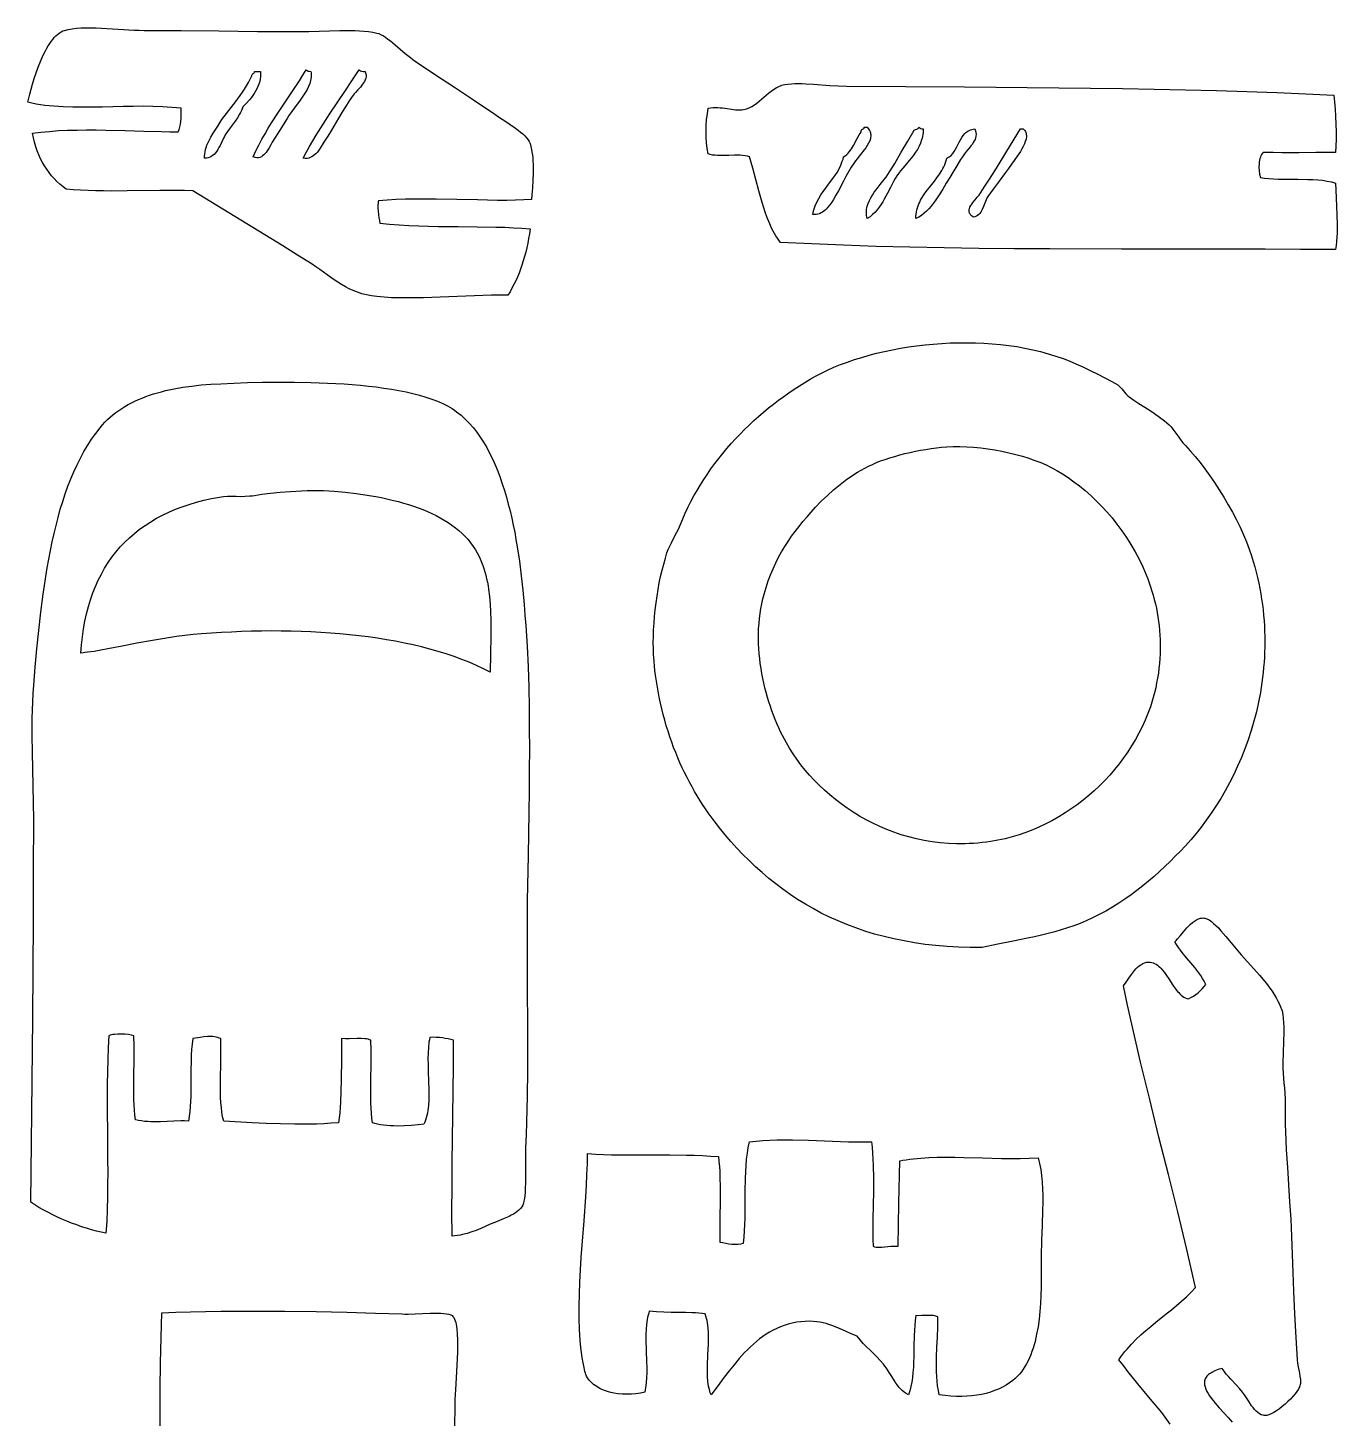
# Model space of a CAD drawing. Extents: x 4.8 to 43.2, y 0 to 48.
# Drawn here: x 24.48 to 35.58, y 36.21 to 48 of the extents above; entities that cross this region are included whole.
import ezdxf

# ---------------------------------------------------------------- set-up
doc = ezdxf.new("R2010")
doc.units = 0
doc.layers.add('Default_Layer', color=1, linetype='CONTINUOUS')

msp = doc.modelspace()

# ---------------------------------------------------------------- linework, layer by layer
at = {"layer": 'Default_Layer'}
for points in [[(28.755, 46.541), (28.689, 46.538), (28.619, 46.536), (28.544, 46.535), (28.465, 46.535), (28.297, 46.538), (28.122, 46.542), (27.945, 46.545), (27.857, 46.545), (27.771, 46.545), (27.687, 46.544), (27.606, 46.541), (27.529, 46.536), (27.456, 46.53), (27.454, 46.523), (27.453, 46.514), (27.451, 46.493), (27.451, 46.468), (27.453, 46.442), (27.456, 46.415), (27.459, 46.388), (27.464, 46.364), (27.468, 46.343), (27.549, 46.334), (27.632, 46.328), (27.715, 46.323), (27.798, 46.319), (27.882, 46.316), (27.965, 46.314), (28.131, 46.312), (28.294, 46.311), (28.451, 46.309), (28.527, 46.307), (28.601, 46.303), (28.672, 46.299), (28.741, 46.293), (28.736, 46.252), (28.729, 46.211), (28.722, 46.172), (28.714, 46.133), (28.705, 46.095), (28.695, 46.058), (28.684, 46.022), (28.673, 45.986), (28.661, 45.952), (28.648, 45.918), (28.634, 45.885), (28.62, 45.852), (28.604, 45.821), (28.588, 45.79), (28.572, 45.76), (28.554, 45.731), (28.484, 45.731), (28.414, 45.73), (28.27, 45.725), (27.98, 45.714), (27.837, 45.709), (27.767, 45.708), (27.699, 45.708), (27.632, 45.708), (27.567, 45.71), (27.504, 45.714), (27.443, 45.719), (27.398, 45.725), (27.356, 45.733), (27.316, 45.743), (27.279, 45.756), (27.243, 45.77), (27.209, 45.786), (27.176, 45.803), (27.144, 45.822), (27.113, 45.841), (27.082, 45.862), (27.021, 45.905), (26.959, 45.949), (26.927, 45.971), (26.894, 45.993), (26.77, 46.071), (26.646, 46.149), (26.393, 46.305), (25.883, 46.617), (25.814, 46.618), (25.744, 46.619), (25.605, 46.618), (25.327, 46.615), (25.192, 46.614), (25.125, 46.615), (25.059, 46.616), (24.995, 46.618), (24.932, 46.621), (24.87, 46.625), (24.81, 46.63), (24.783, 46.65), (24.757, 46.672), (24.732, 46.695), (24.709, 46.719), (24.686, 46.744), (24.665, 46.77), (24.645, 46.798), (24.627, 46.827), (24.609, 46.857), (24.593, 46.888), (24.578, 46.921), (24.564, 46.955), (24.552, 46.99), (24.541, 47.027), (24.532, 47.065), (24.523, 47.104), (24.594, 47.113), (24.668, 47.12), (24.744, 47.126), (24.822, 47.129), (24.902, 47.131), (24.982, 47.132), (25.064, 47.132), (25.146, 47.131), (25.309, 47.127), (25.467, 47.122), (25.618, 47.118), (25.689, 47.116), (25.758, 47.115), (25.767, 47.135), (25.773, 47.157), (25.778, 47.18), (25.781, 47.205), (25.783, 47.231), (25.784, 47.259), (25.783, 47.316), (25.745, 47.32), (25.706, 47.323), (25.627, 47.328), (25.545, 47.331), (25.462, 47.332), (25.377, 47.331), (25.292, 47.33), (25.119, 47.326), (25.034, 47.325), (24.949, 47.324), (24.866, 47.325), (24.784, 47.328), (24.705, 47.333), (24.666, 47.336), (24.628, 47.34), (24.591, 47.345), (24.555, 47.351), (24.519, 47.358), (24.485, 47.366), (24.501, 47.436), (24.512, 47.477), (24.525, 47.521), (24.539, 47.568), (24.555, 47.616), (24.572, 47.664), (24.591, 47.712), (24.612, 47.759), (24.634, 47.803), (24.646, 47.824), (24.658, 47.845), (24.67, 47.864), (24.683, 47.882), (24.696, 47.899), (24.709, 47.915), (24.723, 47.929), (24.737, 47.942), (24.751, 47.953), (24.766, 47.963), (24.781, 47.971), (24.797, 47.976), (24.827, 47.984), (24.861, 47.99), (24.897, 47.994), (24.936, 47.997), (24.977, 47.998), (25.02, 47.997), (25.064, 47.996), (25.11, 47.995), (25.202, 47.989), (25.295, 47.983), (25.385, 47.979), (25.429, 47.977), (25.471, 47.976), (25.628, 47.976), (25.785, 47.975), (26.103, 47.971), (26.432, 47.967), (26.604, 47.965), (26.782, 47.965), (26.866, 47.966), (26.953, 47.969), (27.041, 47.972), (27.129, 47.974), (27.214, 47.975), (27.256, 47.974), (27.296, 47.972), (27.335, 47.97), (27.373, 47.966), (27.409, 47.96), (27.443, 47.953), (27.461, 47.948), (27.479, 47.939), (27.498, 47.929), (27.517, 47.917), (27.537, 47.902), (27.558, 47.887), (27.599, 47.853), (27.684, 47.779), (27.727, 47.745), (27.748, 47.729), (27.768, 47.714), (27.94, 47.6), (28.1, 47.495), (28.263, 47.387), (28.443, 47.266), (28.483, 47.238), (28.528, 47.209), (28.574, 47.178), (28.619, 47.147), (28.64, 47.13), (28.66, 47.114), (28.679, 47.098), (28.696, 47.082), (28.711, 47.065), (28.724, 47.049), (28.734, 47.033), (28.741, 47.017), (28.749, 46.991), (28.755, 46.963), (28.76, 46.933), (28.764, 46.901), (28.766, 46.869), (28.767, 46.836), (28.767, 46.802), (28.767, 46.769), (28.764, 46.703), (28.761, 46.641), (28.757, 46.586), (28.755, 46.541)], [(26.457, 47.628), (26.458, 47.606), (26.458, 47.584), (26.455, 47.563), (26.45, 47.542), (26.444, 47.521), (26.435, 47.5), (26.426, 47.48), (26.415, 47.461), (26.403, 47.442), (26.391, 47.423), (26.377, 47.405), (26.363, 47.388), (26.335, 47.357), (26.307, 47.329), (26.301, 47.312), (26.295, 47.296), (26.287, 47.28), (26.279, 47.265), (26.261, 47.235), (26.241, 47.206), (26.199, 47.149), (26.178, 47.12), (26.158, 47.09), (26.151, 47.077), (26.143, 47.063), (26.129, 47.032), (26.114, 46.999), (26.105, 46.983), (26.096, 46.967), (26.087, 46.952), (26.076, 46.938), (26.064, 46.925), (26.051, 46.914), (26.037, 46.905), (26.021, 46.898), (26.012, 46.896), (26.003, 46.894), (25.993, 46.892), (25.983, 46.892), (25.983, 46.91), (25.984, 46.929), (25.987, 46.947), (25.991, 46.966), (25.996, 46.984), (26.003, 47.002), (26.01, 47.019), (26.019, 47.037), (26.037, 47.071), (26.057, 47.104), (26.095, 47.165), (26.112, 47.192), (26.13, 47.219), (26.168, 47.271), (26.247, 47.373), (26.285, 47.425), (26.304, 47.451), (26.321, 47.478), (26.338, 47.505), (26.354, 47.533), (26.369, 47.562), (26.382, 47.591), (26.384, 47.596), (26.387, 47.601), (26.395, 47.609), (26.399, 47.612), (26.403, 47.617), (26.405, 47.622), (26.407, 47.628), (26.457, 47.628)], [(26.882, 47.628), (26.885, 47.615), (26.886, 47.602), (26.886, 47.589), (26.885, 47.577), (26.884, 47.564), (26.881, 47.552), (26.874, 47.526), (26.864, 47.501), (26.852, 47.476), (26.838, 47.451), (26.822, 47.426), (26.805, 47.401), (26.787, 47.377), (26.75, 47.327), (26.714, 47.278), (26.698, 47.254), (26.682, 47.229), (26.622, 47.131), (26.557, 47.029), (26.543, 47.006), (26.529, 46.98), (26.513, 46.954), (26.505, 46.942), (26.495, 46.931), (26.486, 46.92), (26.475, 46.911), (26.464, 46.904), (26.452, 46.899), (26.44, 46.896), (26.426, 46.895), (26.411, 46.898), (26.395, 46.904), (26.418, 46.955), (26.443, 47.004), (26.468, 47.053), (26.495, 47.1), (26.522, 47.147), (26.551, 47.193), (26.609, 47.283), (26.728, 47.46), (26.787, 47.549), (26.816, 47.595), (26.844, 47.641), (26.852, 47.636), (26.86, 47.631), (26.87, 47.629), (26.882, 47.628)], [(27.293, 47.641), (27.297, 47.638), (27.303, 47.634), (27.314, 47.63), (27.328, 47.628), (27.343, 47.628), (27.348, 47.612), (27.351, 47.598), (27.351, 47.583), (27.349, 47.57), (27.344, 47.556), (27.338, 47.543), (27.331, 47.531), (27.322, 47.519), (27.303, 47.495), (27.281, 47.472), (27.261, 47.45), (27.251, 47.439), (27.243, 47.427), (27.209, 47.378), (27.177, 47.329), (27.147, 47.28), (27.117, 47.231), (27.058, 47.131), (27.027, 47.08), (26.994, 47.029), (26.962, 46.978), (26.945, 46.953), (26.936, 46.941), (26.926, 46.93), (26.915, 46.92), (26.904, 46.911), (26.892, 46.903), (26.879, 46.897), (26.866, 46.893), (26.851, 46.89), (26.836, 46.89), (26.819, 46.892), (26.845, 46.942), (26.873, 46.991), (26.901, 47.039), (26.929, 47.087), (26.988, 47.181), (27.048, 47.274), (27.171, 47.457), (27.232, 47.548), (27.293, 47.641)], [(35.555, 47.427), (35.56, 47.37), (35.565, 47.308), (35.569, 47.245), (35.572, 47.18), (35.573, 47.116), (35.573, 47.054), (35.572, 46.995), (35.569, 46.942), (35.4, 46.94), (35.256, 46.938), (35.115, 46.938), (35.039, 46.94), (34.956, 46.942), (34.948, 46.934), (34.941, 46.924), (34.936, 46.913), (34.931, 46.901), (34.927, 46.889), (34.924, 46.875), (34.921, 46.861), (34.92, 46.846), (34.919, 46.816), (34.921, 46.785), (34.925, 46.756), (34.931, 46.728), (34.966, 46.723), (35.003, 46.719), (35.042, 46.716), (35.082, 46.715), (35.164, 46.714), (35.249, 46.714), (35.334, 46.713), (35.376, 46.712), (35.417, 46.709), (35.457, 46.705), (35.496, 46.699), (35.533, 46.691), (35.569, 46.68), (35.57, 46.621), (35.573, 46.555), (35.577, 46.484), (35.58, 46.41), (35.582, 46.334), (35.582, 46.296), (35.582, 46.259), (35.58, 46.222), (35.577, 46.186), (35.574, 46.151), (35.569, 46.118), (35.272, 46.119), (34.973, 46.12), (34.366, 46.121), (33.755, 46.121), (33.146, 46.123), (32.844, 46.125), (32.546, 46.128), (32.251, 46.132), (31.961, 46.138), (31.676, 46.145), (31.398, 46.154), (31.127, 46.166), (30.863, 46.179), (30.85, 46.197), (30.838, 46.215), (30.825, 46.234), (30.814, 46.254), (30.792, 46.294), (30.773, 46.336), (30.755, 46.38), (30.738, 46.425), (30.723, 46.471), (30.708, 46.518), (30.681, 46.615), (30.656, 46.712), (30.63, 46.809), (30.616, 46.857), (30.602, 46.904), (30.583, 46.909), (30.564, 46.913), (30.543, 46.916), (30.521, 46.917), (30.498, 46.918), (30.474, 46.918), (30.426, 46.916), (30.378, 46.915), (30.354, 46.915), (30.331, 46.915), (30.309, 46.917), (30.288, 46.919), (30.269, 46.923), (30.251, 46.929), (30.243, 46.975), (30.237, 47.023), (30.234, 47.072), (30.233, 47.121), (30.234, 47.17), (30.238, 47.219), (30.244, 47.268), (30.251, 47.316), (30.272, 47.319), (30.293, 47.321), (30.314, 47.322), (30.334, 47.322), (30.354, 47.32), (30.373, 47.318), (30.411, 47.313), (30.448, 47.307), (30.484, 47.302), (30.501, 47.301), (30.518, 47.301), (30.535, 47.302), (30.551, 47.304), (30.564, 47.307), (30.576, 47.31), (30.599, 47.319), (30.621, 47.33), (30.643, 47.344), (30.663, 47.359), (30.683, 47.375), (30.723, 47.409), (30.763, 47.444), (30.784, 47.46), (30.805, 47.475), (30.827, 47.489), (30.85, 47.5), (30.874, 47.51), (30.887, 47.513), (30.9, 47.516), (30.927, 47.52), (30.956, 47.523), (30.985, 47.525), (31.016, 47.525), (31.047, 47.525), (31.079, 47.524), (31.145, 47.52), (31.283, 47.509), (31.353, 47.505), (31.424, 47.503), (32.424, 47.496), (32.954, 47.492), (33.492, 47.486), (33.762, 47.483), (34.03, 47.478), (34.296, 47.472), (34.559, 47.466), (34.817, 47.458), (35.07, 47.449), (35.316, 47.439), (35.555, 47.427)], [(31.599, 47.154), (31.607, 47.145), (31.614, 47.136), (31.619, 47.127), (31.623, 47.117), (31.626, 47.108), (31.628, 47.098), (31.629, 47.089), (31.629, 47.079), (31.628, 47.069), (31.626, 47.06), (31.62, 47.04), (31.611, 47.02), (31.6, 47.001), (31.587, 46.981), (31.573, 46.962), (31.543, 46.924), (31.513, 46.888), (31.499, 46.87), (31.487, 46.853), (31.463, 46.816), (31.44, 46.777), (31.418, 46.737), (31.397, 46.697), (31.355, 46.617), (31.334, 46.578), (31.312, 46.541), (31.298, 46.519), (31.281, 46.496), (31.263, 46.473), (31.253, 46.462), (31.243, 46.452), (31.232, 46.443), (31.22, 46.435), (31.208, 46.428), (31.195, 46.422), (31.181, 46.418), (31.167, 46.415), (31.152, 46.415), (31.137, 46.416), (31.141, 46.435), (31.146, 46.454), (31.152, 46.472), (31.159, 46.489), (31.173, 46.521), (31.189, 46.552), (31.207, 46.581), (31.226, 46.609), (31.246, 46.636), (31.266, 46.663), (31.306, 46.716), (31.325, 46.744), (31.343, 46.772), (31.36, 46.802), (31.375, 46.834), (31.382, 46.85), (31.388, 46.867), (31.394, 46.885), (31.399, 46.904), (31.413, 46.913), (31.425, 46.923), (31.437, 46.934), (31.447, 46.946), (31.457, 46.959), (31.466, 46.973), (31.483, 47.001), (31.514, 47.06), (31.531, 47.089), (31.54, 47.102), (31.549, 47.115), (31.548, 47.124), (31.549, 47.128), (31.55, 47.131), (31.554, 47.135), (31.559, 47.138), (31.564, 47.14), (31.569, 47.143), (31.572, 47.148), (31.574, 47.15), (31.574, 47.154), (31.599, 47.154)], [(32.073, 47.14), (32.073, 47.124), (32.072, 47.108), (32.07, 47.092), (32.067, 47.077), (32.064, 47.062), (32.06, 47.047), (32.05, 47.019), (32.038, 46.993), (32.024, 46.967), (32.008, 46.943), (31.992, 46.919), (31.974, 46.896), (31.955, 46.873), (31.918, 46.829), (31.882, 46.786), (31.865, 46.764), (31.85, 46.742), (31.835, 46.719), (31.821, 46.695), (31.795, 46.645), (31.77, 46.595), (31.744, 46.546), (31.73, 46.522), (31.715, 46.498), (31.699, 46.476), (31.683, 46.454), (31.664, 46.433), (31.644, 46.414), (31.623, 46.396), (31.599, 46.38), (31.596, 46.394), (31.593, 46.407), (31.592, 46.421), (31.592, 46.434), (31.592, 46.447), (31.593, 46.46), (31.595, 46.472), (31.598, 46.485), (31.606, 46.509), (31.617, 46.533), (31.629, 46.557), (31.643, 46.58), (31.659, 46.603), (31.676, 46.625), (31.71, 46.668), (31.744, 46.711), (31.76, 46.732), (31.774, 46.753), (31.832, 46.848), (31.888, 46.944), (31.943, 47.038), (31.998, 47.129), (32.002, 47.132), (32.008, 47.135), (32.02, 47.139), (32.025, 47.141), (32.03, 47.144), (32.034, 47.148), (32.036, 47.154), (32.044, 47.149), (32.052, 47.145), (32.062, 47.142), (32.073, 47.14)], [(32.51, 47.14), (32.517, 47.125), (32.521, 47.11), (32.522, 47.095), (32.521, 47.08), (32.517, 47.066), (32.513, 47.052), (32.506, 47.039), (32.498, 47.026), (32.49, 47.012), (32.48, 47), (32.46, 46.975), (32.441, 46.951), (32.423, 46.929), (32.407, 46.905), (32.39, 46.88), (32.359, 46.828), (32.328, 46.777), (32.298, 46.728), (32.268, 46.681), (32.239, 46.631), (32.208, 46.581), (32.192, 46.556), (32.175, 46.531), (32.158, 46.508), (32.14, 46.485), (32.122, 46.464), (32.102, 46.443), (32.081, 46.425), (32.059, 46.408), (32.036, 46.393), (32.011, 46.38), (32.012, 46.399), (32.013, 46.418), (32.016, 46.437), (32.019, 46.455), (32.024, 46.472), (32.03, 46.489), (32.036, 46.505), (32.044, 46.521), (32.052, 46.537), (32.06, 46.552), (32.08, 46.582), (32.1, 46.611), (32.123, 46.64), (32.168, 46.697), (32.19, 46.726), (32.211, 46.756), (32.231, 46.788), (32.24, 46.804), (32.248, 46.82), (32.256, 46.837), (32.262, 46.855), (32.268, 46.873), (32.273, 46.892), (32.283, 46.897), (32.293, 46.903), (32.301, 46.909), (32.31, 46.916), (32.324, 46.932), (32.337, 46.95), (32.348, 46.968), (32.359, 46.988), (32.379, 47.029), (32.389, 47.049), (32.4, 47.068), (32.413, 47.086), (32.427, 47.102), (32.435, 47.109), (32.444, 47.116), (32.453, 47.122), (32.463, 47.127), (32.473, 47.132), (32.485, 47.136), (32.497, 47.139), (32.51, 47.14)], [(32.922, 47.14), (32.929, 47.134), (32.935, 47.126), (32.94, 47.119), (32.943, 47.111), (32.946, 47.102), (32.947, 47.093), (32.948, 47.084), (32.948, 47.075), (32.945, 47.055), (32.939, 47.034), (32.931, 47.013), (32.921, 46.992), (32.909, 46.971), (32.897, 46.95), (32.87, 46.909), (32.844, 46.873), (32.822, 46.842), (32.797, 46.806), (32.772, 46.77), (32.718, 46.699), (32.667, 46.631), (32.644, 46.598), (32.622, 46.567), (32.614, 46.554), (32.607, 46.54), (32.596, 46.512), (32.585, 46.484), (32.574, 46.458), (32.567, 46.445), (32.561, 46.434), (32.553, 46.423), (32.545, 46.414), (32.535, 46.406), (32.525, 46.4), (32.512, 46.396), (32.499, 46.393), (32.491, 46.399), (32.484, 46.404), (32.478, 46.41), (32.473, 46.416), (32.469, 46.422), (32.466, 46.428), (32.464, 46.434), (32.463, 46.44), (32.463, 46.453), (32.465, 46.465), (32.47, 46.478), (32.477, 46.491), (32.485, 46.503), (32.494, 46.516), (32.514, 46.539), (32.532, 46.561), (32.54, 46.571), (32.547, 46.58), (32.591, 46.646), (32.636, 46.715), (32.681, 46.786), (32.726, 46.858), (32.814, 47.002), (32.897, 47.14), (32.91, 47.141), (32.922, 47.14)], [(32.572, 40.201), (32.471, 40.201), (32.372, 40.204), (32.276, 40.21), (32.181, 40.218), (32.089, 40.228), (31.999, 40.241), (31.911, 40.257), (31.826, 40.274), (31.742, 40.294), (31.66, 40.316), (31.58, 40.341), (31.503, 40.367), (31.427, 40.396), (31.353, 40.427), (31.28, 40.459), (31.21, 40.494), (31.141, 40.531), (31.075, 40.569), (31.009, 40.609), (30.946, 40.651), (30.884, 40.695), (30.824, 40.74), (30.765, 40.787), (30.708, 40.836), (30.652, 40.886), (30.598, 40.938), (30.545, 40.991), (30.493, 41.045), (30.443, 41.101), (30.395, 41.158), (30.347, 41.216), (30.301, 41.276), (30.276, 41.309), (30.252, 41.343), (30.228, 41.378), (30.204, 41.413), (30.181, 41.45), (30.158, 41.487), (30.136, 41.525), (30.114, 41.563), (30.093, 41.603), (30.072, 41.643), (30.051, 41.684), (30.032, 41.725), (30.012, 41.767), (29.994, 41.81), (29.976, 41.854), (29.958, 41.898), (29.942, 41.943), (29.926, 41.988), (29.911, 42.035), (29.896, 42.081), (29.883, 42.129), (29.87, 42.177), (29.857, 42.225), (29.846, 42.274), (29.836, 42.324), (29.826, 42.374), (29.818, 42.425), (29.81, 42.476), (29.803, 42.528), (29.797, 42.58), (29.793, 42.632), (29.789, 42.686), (29.787, 42.734), (29.786, 42.786), (29.787, 42.839), (29.789, 42.894), (29.792, 42.95), (29.797, 43.007), (29.803, 43.064), (29.81, 43.122), (29.818, 43.18), (29.827, 43.237), (29.837, 43.293), (29.848, 43.347), (29.86, 43.401), (29.874, 43.452), (29.888, 43.501), (29.902, 43.547), (29.913, 43.575), (29.926, 43.604), (29.94, 43.633), (29.955, 43.662), (29.986, 43.722), (30.001, 43.752), (30.014, 43.783), (30.035, 43.834), (30.057, 43.883), (30.08, 43.932), (30.104, 43.981), (30.13, 44.029), (30.157, 44.076), (30.185, 44.123), (30.214, 44.169), (30.244, 44.214), (30.275, 44.259), (30.308, 44.303), (30.341, 44.347), (30.375, 44.389), (30.41, 44.431), (30.446, 44.473), (30.483, 44.513), (30.521, 44.553), (30.559, 44.592), (30.599, 44.63), (30.639, 44.668), (30.679, 44.704), (30.72, 44.74), (30.762, 44.775), (30.805, 44.808), (30.848, 44.841), (30.892, 44.873), (30.936, 44.904), (30.98, 44.935), (31.025, 44.964), (31.07, 44.992), (31.116, 45.019), (31.162, 45.045), (31.211, 45.071), (31.263, 45.096), (31.317, 45.12), (31.373, 45.143), (31.431, 45.164), (31.491, 45.185), (31.552, 45.204), (31.615, 45.222), (31.679, 45.239), (31.745, 45.254), (31.812, 45.268), (31.88, 45.281), (31.949, 45.292), (32.018, 45.302), (32.089, 45.31), (32.159, 45.317), (32.231, 45.322), (32.302, 45.326), (32.374, 45.328), (32.445, 45.328), (32.517, 45.327), (32.588, 45.324), (32.659, 45.32), (32.729, 45.313), (32.799, 45.305), (32.868, 45.295), (32.936, 45.283), (33.003, 45.269), (33.069, 45.253), (33.134, 45.235), (33.198, 45.215), (33.259, 45.193), (33.31, 45.174), (33.366, 45.15), (33.427, 45.123), (33.49, 45.093), (33.553, 45.063), (33.614, 45.031), (33.671, 45), (33.722, 44.97), (33.735, 44.96), (33.747, 44.949), (33.758, 44.936), (33.769, 44.923), (33.78, 44.909), (33.792, 44.895), (33.805, 44.882), (33.82, 44.87), (33.859, 44.842), (33.901, 44.814), (33.99, 44.758), (34.034, 44.729), (34.077, 44.698), (34.119, 44.667), (34.138, 44.65), (34.157, 44.633), (34.174, 44.615), (34.19, 44.595), (34.206, 44.574), (34.222, 44.551), (34.239, 44.527), (34.257, 44.503), (34.275, 44.48), (34.296, 44.458), (34.337, 44.413), (34.378, 44.365), (34.42, 44.313), (34.461, 44.258), (34.503, 44.201), (34.543, 44.142), (34.583, 44.081), (34.622, 44.018), (34.659, 43.955), (34.694, 43.891), (34.728, 43.827), (34.759, 43.764), (34.788, 43.701), (34.814, 43.639), (34.836, 43.579), (34.856, 43.522), (34.87, 43.475), (34.883, 43.429), (34.895, 43.383), (34.907, 43.337), (34.917, 43.291), (34.926, 43.245), (34.934, 43.199), (34.942, 43.154), (34.948, 43.108), (34.954, 43.063), (34.958, 43.018), (34.962, 42.972), (34.965, 42.928), (34.967, 42.883), (34.968, 42.838), (34.969, 42.794), (34.968, 42.75), (34.967, 42.706), (34.965, 42.662), (34.963, 42.619), (34.959, 42.576), (34.955, 42.533), (34.944, 42.448), (34.931, 42.364), (34.915, 42.281), (34.897, 42.199), (34.876, 42.119), (34.852, 42.04), (34.827, 41.962), (34.799, 41.886), (34.77, 41.812), (34.738, 41.739), (34.705, 41.667), (34.67, 41.598), (34.633, 41.53), (34.595, 41.465), (34.555, 41.401), (34.514, 41.339), (34.472, 41.28), (34.43, 41.222), (34.386, 41.167), (34.341, 41.114), (34.296, 41.064), (34.253, 41.019), (34.21, 40.975), (34.166, 40.931), (34.122, 40.888), (34.076, 40.845), (34.03, 40.804), (33.983, 40.763), (33.934, 40.724), (33.885, 40.685), (33.835, 40.648), (33.783, 40.611), (33.731, 40.576), (33.677, 40.543), (33.622, 40.511), (33.565, 40.48), (33.508, 40.452), (33.456, 40.428), (33.404, 40.406), (33.351, 40.386), (33.297, 40.367), (33.243, 40.35), (33.188, 40.334), (33.132, 40.32), (33.075, 40.306), (33.017, 40.293), (32.958, 40.28), (32.835, 40.255), (32.707, 40.229), (32.572, 40.201)], [(28.08, 37.755), (28.079, 37.967), (28.08, 38.173), (28.082, 38.375), (28.085, 38.576), (28.088, 38.778), (28.091, 38.984), (28.092, 39.196), (28.092, 39.415), (28.07, 39.421), (28.047, 39.427), (28.023, 39.431), (27.999, 39.435), (27.974, 39.438), (27.947, 39.44), (27.92, 39.441), (27.892, 39.44), (27.888, 39.42), (27.884, 39.399), (27.88, 39.355), (27.877, 39.308), (27.876, 39.26), (27.877, 39.21), (27.878, 39.16), (27.882, 39.058), (27.884, 39.007), (27.884, 38.958), (27.883, 38.909), (27.88, 38.863), (27.875, 38.819), (27.872, 38.798), (27.867, 38.777), (27.862, 38.758), (27.856, 38.739), (27.849, 38.722), (27.842, 38.705), (27.793, 38.698), (27.738, 38.693), (27.678, 38.689), (27.617, 38.688), (27.587, 38.689), (27.557, 38.69), (27.528, 38.692), (27.5, 38.695), (27.474, 38.699), (27.449, 38.703), (27.427, 38.709), (27.406, 38.716), (27.401, 38.756), (27.398, 38.797), (27.395, 38.839), (27.393, 38.881), (27.391, 38.969), (27.392, 39.058), (27.394, 39.239), (27.395, 39.328), (27.393, 39.415), (27.381, 39.42), (27.368, 39.424), (27.354, 39.426), (27.34, 39.428), (27.309, 39.43), (27.276, 39.43), (27.208, 39.428), (27.176, 39.427), (27.144, 39.429), (27.143, 39.349), (27.142, 39.262), (27.14, 39.078), (27.138, 38.984), (27.134, 38.891), (27.128, 38.801), (27.124, 38.758), (27.119, 38.716), (27.056, 38.712), (26.993, 38.708), (26.931, 38.705), (26.869, 38.704), (26.808, 38.703), (26.747, 38.703), (26.625, 38.706), (26.505, 38.71), (26.385, 38.716), (26.145, 38.73), (26.136, 38.766), (26.13, 38.805), (26.125, 38.845), (26.121, 38.887), (26.119, 38.929), (26.118, 38.974), (26.118, 39.064), (26.122, 39.249), (26.122, 39.341), (26.122, 39.385), (26.12, 39.429), (26.107, 39.434), (26.094, 39.439), (26.081, 39.442), (26.067, 39.445), (26.052, 39.446), (26.038, 39.447), (26.007, 39.447), (25.976, 39.444), (25.945, 39.44), (25.883, 39.429), (25.877, 39.382), (25.873, 39.336), (25.87, 39.29), (25.868, 39.245), (25.866, 39.155), (25.866, 39.067), (25.866, 38.981), (25.865, 38.938), (25.863, 38.896), (25.861, 38.854), (25.857, 38.812), (25.853, 38.771), (25.846, 38.73), (25.814, 38.731), (25.782, 38.731), (25.722, 38.73), (25.609, 38.725), (25.555, 38.724), (25.528, 38.725), (25.502, 38.726), (25.475, 38.728), (25.449, 38.731), (25.422, 38.736), (25.396, 38.741), (25.391, 38.782), (25.388, 38.824), (25.385, 38.867), (25.384, 38.91), (25.382, 38.999), (25.382, 39.09), (25.385, 39.274), (25.385, 39.365), (25.384, 39.454), (25.363, 39.459), (25.337, 39.463), (25.308, 39.466), (25.277, 39.468), (25.247, 39.468), (25.219, 39.465), (25.205, 39.463), (25.193, 39.461), (25.182, 39.458), (25.172, 39.454), (25.166, 39.354), (25.162, 39.252), (25.159, 39.148), (25.158, 39.044), (25.157, 38.938), (25.157, 38.831), (25.159, 38.617), (25.161, 38.403), (25.162, 38.296), (25.161, 38.191), (25.16, 38.086), (25.157, 37.982), (25.153, 37.88), (25.147, 37.78), (25.107, 37.788), (25.066, 37.798), (25.025, 37.809), (24.983, 37.822), (24.941, 37.835), (24.899, 37.85), (24.856, 37.866), (24.815, 37.882), (24.773, 37.9), (24.732, 37.919), (24.692, 37.938), (24.653, 37.958), (24.615, 37.978), (24.579, 37.999), (24.543, 38.02), (24.51, 38.042), (24.52, 38.804), (24.528, 39.602), (24.531, 40.013), (24.533, 40.432), (24.534, 40.857), (24.535, 41.287), (24.534, 41.428), (24.531, 41.571), (24.524, 41.857), (24.522, 42), (24.521, 42.072), (24.522, 42.143), (24.524, 42.214), (24.526, 42.284), (24.53, 42.354), (24.535, 42.424), (24.548, 42.579), (24.562, 42.734), (24.578, 42.889), (24.595, 43.043), (24.615, 43.196), (24.625, 43.271), (24.637, 43.346), (24.649, 43.42), (24.662, 43.494), (24.676, 43.567), (24.691, 43.639), (24.707, 43.71), (24.724, 43.78), (24.741, 43.848), (24.76, 43.916), (24.781, 43.982), (24.802, 44.047), (24.825, 44.111), (24.849, 44.173), (24.875, 44.234), (24.902, 44.293), (24.93, 44.35), (24.96, 44.405), (24.992, 44.459), (25.025, 44.511), (25.06, 44.56), (25.097, 44.608), (25.117, 44.631), (25.138, 44.654), (25.16, 44.676), (25.182, 44.696), (25.206, 44.716), (25.23, 44.736), (25.255, 44.754), (25.281, 44.771), (25.308, 44.788), (25.336, 44.804), (25.364, 44.819), (25.393, 44.833), (25.423, 44.847), (25.454, 44.859), (25.485, 44.871), (25.517, 44.883), (25.55, 44.894), (25.584, 44.904), (25.618, 44.913), (25.653, 44.922), (25.725, 44.937), (25.799, 44.95), (25.876, 44.961), (25.955, 44.97), (26.036, 44.977), (26.12, 44.981), (26.23, 44.986), (26.348, 44.99), (26.475, 44.993), (26.607, 44.994), (26.744, 44.994), (26.884, 44.992), (27.024, 44.986), (27.095, 44.983), (27.165, 44.979), (27.234, 44.973), (27.303, 44.967), (27.371, 44.961), (27.438, 44.953), (27.503, 44.944), (27.567, 44.934), (27.629, 44.923), (27.69, 44.911), (27.748, 44.898), (27.804, 44.884), (27.857, 44.868), (27.908, 44.851), (27.956, 44.833), (28.001, 44.813), (28.042, 44.792), (28.062, 44.781), (28.08, 44.77), (28.1, 44.756), (28.119, 44.743), (28.138, 44.728), (28.157, 44.713), (28.192, 44.681), (28.226, 44.646), (28.259, 44.609), (28.29, 44.569), (28.319, 44.528), (28.347, 44.484), (28.374, 44.439), (28.399, 44.392), (28.423, 44.343), (28.446, 44.292), (28.467, 44.24), (28.487, 44.186), (28.506, 44.132), (28.524, 44.076), (28.541, 44.019), (28.557, 43.961), (28.572, 43.902), (28.586, 43.842), (28.599, 43.782), (28.611, 43.722), (28.622, 43.66), (28.632, 43.599), (28.651, 43.476), (28.666, 43.352), (28.68, 43.23), (28.691, 43.109), (28.698, 43.02), (28.705, 42.932), (28.716, 42.756), (28.724, 42.581), (28.73, 42.407), (28.733, 42.232), (28.735, 42.058), (28.736, 41.883), (28.735, 41.707), (28.733, 41.529), (28.73, 41.349), (28.724, 40.981), (28.718, 40.6), (28.717, 40.403), (28.716, 40.201), (28.717, 40.004), (28.718, 39.8), (28.719, 39.59), (28.72, 39.376), (28.719, 39.159), (28.717, 38.94), (28.712, 38.722), (28.709, 38.613), (28.704, 38.504), (28.702, 38.43), (28.702, 38.356), (28.702, 38.216), (28.701, 38.153), (28.699, 38.125), (28.697, 38.098), (28.694, 38.074), (28.69, 38.052), (28.686, 38.033), (28.679, 38.017), (28.671, 38.003), (28.66, 37.989), (28.647, 37.976), (28.633, 37.964), (28.617, 37.953), (28.6, 37.942), (28.582, 37.932), (28.563, 37.922), (28.523, 37.904), (28.482, 37.887), (28.442, 37.871), (28.404, 37.855), (28.323, 37.82), (28.285, 37.804), (28.247, 37.79), (28.209, 37.778), (28.169, 37.768), (28.148, 37.764), (28.127, 37.76), (28.104, 37.757), (28.08, 37.755)], [(32.273, 44.446), (32.328, 44.449), (32.384, 44.449), (32.442, 44.447), (32.501, 44.443), (32.561, 44.437), (32.621, 44.43), (32.681, 44.42), (32.741, 44.409), (32.8, 44.396), (32.858, 44.382), (32.914, 44.366), (32.968, 44.349), (33.02, 44.331), (33.07, 44.312), (33.116, 44.292), (33.159, 44.271), (33.207, 44.245), (33.254, 44.216), (33.302, 44.185), (33.35, 44.15), (33.398, 44.114), (33.446, 44.075), (33.493, 44.033), (33.54, 43.989), (33.585, 43.942), (33.63, 43.894), (33.674, 43.843), (33.716, 43.789), (33.757, 43.734), (33.797, 43.677), (33.834, 43.618), (33.87, 43.556), (33.903, 43.493), (33.934, 43.428), (33.949, 43.395), (33.963, 43.362), (33.976, 43.328), (33.989, 43.293), (34.001, 43.258), (34.012, 43.223), (34.023, 43.187), (34.032, 43.151), (34.041, 43.115), (34.05, 43.078), (34.057, 43.041), (34.063, 43.004), (34.069, 42.966), (34.074, 42.927), (34.077, 42.889), (34.08, 42.85), (34.082, 42.811), (34.083, 42.771), (34.083, 42.731), (34.082, 42.691), (34.08, 42.651), (34.076, 42.61), (34.072, 42.569), (34.067, 42.528), (34.06, 42.486), (34.052, 42.445), (34.044, 42.402), (34.034, 42.36), (34.017, 42.301), (33.999, 42.243), (33.978, 42.185), (33.955, 42.129), (33.929, 42.073), (33.902, 42.018), (33.872, 41.964), (33.84, 41.911), (33.807, 41.859), (33.771, 41.808), (33.734, 41.758), (33.695, 41.71), (33.654, 41.663), (33.612, 41.617), (33.568, 41.573), (33.523, 41.531), (33.476, 41.489), (33.428, 41.45), (33.379, 41.412), (33.328, 41.376), (33.276, 41.342), (33.223, 41.309), (33.169, 41.279), (33.114, 41.25), (33.058, 41.224), (33.002, 41.2), (32.944, 41.177), (32.886, 41.157), (32.827, 41.14), (32.767, 41.124), (32.707, 41.111), (32.647, 41.101), (32.61, 41.095), (32.573, 41.091), (32.537, 41.087), (32.5, 41.084), (32.464, 41.082), (32.428, 41.081), (32.392, 41.081), (32.357, 41.081), (32.287, 41.084), (32.217, 41.09), (32.149, 41.098), (32.082, 41.109), (32.016, 41.123), (31.951, 41.139), (31.888, 41.158), (31.825, 41.179), (31.764, 41.202), (31.705, 41.228), (31.646, 41.255), (31.589, 41.285), (31.534, 41.316), (31.48, 41.349), (31.428, 41.383), (31.377, 41.419), (31.329, 41.457), (31.281, 41.496), (31.236, 41.536), (31.192, 41.577), (31.15, 41.619), (31.111, 41.662), (31.073, 41.706), (31.037, 41.751), (31.003, 41.797), (30.971, 41.843), (30.941, 41.89), (30.914, 41.936), (30.897, 41.967), (30.88, 41.999), (30.864, 42.031), (30.849, 42.065), (30.833, 42.099), (30.819, 42.134), (30.804, 42.171), (30.791, 42.207), (30.778, 42.245), (30.765, 42.283), (30.754, 42.322), (30.743, 42.362), (30.732, 42.402), (30.723, 42.442), (30.714, 42.483), (30.706, 42.524), (30.699, 42.566), (30.693, 42.608), (30.688, 42.65), (30.684, 42.692), (30.681, 42.735), (30.679, 42.777), (30.678, 42.82), (30.678, 42.862), (30.679, 42.905), (30.682, 42.947), (30.686, 42.99), (30.691, 43.032), (30.697, 43.074), (30.705, 43.116), (30.714, 43.157), (30.725, 43.198), (30.742, 43.254), (30.76, 43.309), (30.78, 43.361), (30.801, 43.412), (30.824, 43.461), (30.848, 43.509), (30.873, 43.555), (30.9, 43.6), (30.928, 43.644), (30.958, 43.687), (30.989, 43.729), (31.021, 43.771), (31.054, 43.812), (31.089, 43.853), (31.125, 43.893), (31.162, 43.934), (31.21, 43.984), (31.261, 44.033), (31.314, 44.081), (31.341, 44.104), (31.369, 44.127), (31.397, 44.149), (31.426, 44.171), (31.456, 44.191), (31.486, 44.212), (31.516, 44.231), (31.547, 44.249), (31.579, 44.266), (31.611, 44.282), (31.643, 44.297), (31.677, 44.312), (31.713, 44.326), (31.752, 44.339), (31.792, 44.352), (31.833, 44.365), (31.875, 44.377), (31.919, 44.388), (31.963, 44.398), (32.007, 44.408), (32.052, 44.416), (32.097, 44.424), (32.142, 44.431), (32.186, 44.437), (32.23, 44.442), (32.273, 44.446)], [(28.404, 42.535), (28.346, 42.565), (28.287, 42.593), (28.225, 42.619), (28.162, 42.644), (28.097, 42.668), (28.031, 42.69), (27.963, 42.711), (27.893, 42.731), (27.822, 42.749), (27.75, 42.766), (27.676, 42.782), (27.601, 42.797), (27.525, 42.811), (27.448, 42.823), (27.37, 42.834), (27.291, 42.844), (27.211, 42.853), (27.13, 42.86), (27.049, 42.867), (26.967, 42.873), (26.884, 42.877), (26.801, 42.88), (26.717, 42.883), (26.633, 42.884), (26.549, 42.885), (26.465, 42.884), (26.38, 42.882), (26.296, 42.88), (26.211, 42.876), (26.127, 42.872), (26.042, 42.867), (25.958, 42.861), (25.886, 42.854), (25.815, 42.846), (25.745, 42.837), (25.676, 42.827), (25.608, 42.816), (25.541, 42.804), (25.41, 42.78), (25.284, 42.755), (25.163, 42.732), (25.104, 42.722), (25.046, 42.712), (24.99, 42.704), (24.935, 42.697), (24.941, 42.768), (24.948, 42.836), (24.958, 42.903), (24.969, 42.967), (24.983, 43.03), (24.999, 43.091), (25.016, 43.15), (25.036, 43.207), (25.058, 43.262), (25.082, 43.316), (25.108, 43.367), (25.136, 43.417), (25.166, 43.465), (25.198, 43.51), (25.232, 43.554), (25.268, 43.597), (25.306, 43.637), (25.346, 43.675), (25.388, 43.712), (25.432, 43.747), (25.478, 43.78), (25.526, 43.811), (25.575, 43.84), (25.627, 43.867), (25.681, 43.893), (25.736, 43.917), (25.793, 43.938), (25.853, 43.958), (25.914, 43.977), (25.977, 43.993), (26.042, 44.008), (26.108, 44.02), (26.125, 44.023), (26.142, 44.025), (26.178, 44.027), (26.214, 44.027), (26.251, 44.027), (26.289, 44.026), (26.328, 44.027), (26.367, 44.029), (26.387, 44.031), (26.407, 44.034), (26.468, 44.043), (26.541, 44.052), (26.623, 44.061), (26.712, 44.068), (26.805, 44.074), (26.852, 44.076), (26.899, 44.076), (26.946, 44.076), (26.992, 44.076), (27.037, 44.074), (27.081, 44.07), (27.174, 44.062), (27.267, 44.051), (27.36, 44.037), (27.451, 44.021), (27.495, 44.012), (27.54, 44.003), (27.584, 43.992), (27.627, 43.981), (27.67, 43.969), (27.712, 43.956), (27.753, 43.943), (27.793, 43.929), (27.832, 43.914), (27.871, 43.898), (27.908, 43.881), (27.945, 43.863), (27.98, 43.844), (28.014, 43.825), (28.047, 43.804), (28.079, 43.782), (28.109, 43.76), (28.138, 43.736), (28.165, 43.712), (28.191, 43.686), (28.216, 43.659), (28.238, 43.631), (28.26, 43.602), (28.279, 43.572), (28.293, 43.546), (28.307, 43.521), (28.319, 43.495), (28.33, 43.468), (28.341, 43.441), (28.35, 43.413), (28.359, 43.385), (28.366, 43.357), (28.373, 43.328), (28.38, 43.298), (28.385, 43.268), (28.39, 43.238), (28.398, 43.176), (28.403, 43.112), (28.407, 43.046), (28.409, 42.978), (28.409, 42.909), (28.409, 42.837), (28.407, 42.69), (28.404, 42.535)], [(31.636, 38.554), (31.641, 38.508), (31.645, 38.459), (31.648, 38.408), (31.65, 38.356), (31.651, 38.246), (31.651, 38.132), (31.648, 37.899), (31.647, 37.782), (31.648, 37.725), (31.649, 37.669), (31.662, 37.665), (31.674, 37.662), (31.686, 37.661), (31.699, 37.66), (31.723, 37.661), (31.747, 37.663), (31.773, 37.667), (31.8, 37.669), (31.829, 37.67), (31.845, 37.67), (31.861, 37.669), (31.867, 38.031), (31.875, 38.393), (31.902, 38.398), (31.93, 38.403), (31.959, 38.408), (31.99, 38.411), (32.054, 38.417), (32.121, 38.421), (32.192, 38.423), (32.265, 38.423), (32.341, 38.423), (32.419, 38.421), (32.577, 38.418), (32.737, 38.414), (32.817, 38.413), (32.895, 38.413), (32.972, 38.415), (33.048, 38.418), (33.054, 38.394), (33.06, 38.37), (33.065, 38.346), (33.07, 38.32), (33.077, 38.268), (33.082, 38.213), (33.086, 38.156), (33.087, 38.098), (33.087, 38.037), (33.086, 37.975), (33.082, 37.848), (33.077, 37.718), (33.073, 37.587), (33.072, 37.522), (33.073, 37.457), (33.073, 37.389), (33.072, 37.321), (33.071, 37.253), (33.067, 37.185), (33.062, 37.117), (33.056, 37.051), (33.047, 36.986), (33.035, 36.923), (33.029, 36.893), (33.022, 36.863), (33.014, 36.833), (33.005, 36.805), (32.995, 36.777), (32.985, 36.749), (32.974, 36.723), (32.962, 36.698), (32.95, 36.673), (32.936, 36.65), (32.921, 36.627), (32.906, 36.606), (32.889, 36.586), (32.872, 36.567), (32.853, 36.549), (32.834, 36.532), (32.806, 36.511), (32.776, 36.492), (32.745, 36.475), (32.712, 36.459), (32.679, 36.445), (32.643, 36.432), (32.606, 36.422), (32.568, 36.413), (32.528, 36.406), (32.487, 36.4), (32.444, 36.397), (32.4, 36.395), (32.355, 36.396), (32.308, 36.398), (32.26, 36.403), (32.21, 36.409), (32.202, 36.447), (32.196, 36.486), (32.192, 36.525), (32.189, 36.565), (32.187, 36.605), (32.186, 36.646), (32.186, 36.688), (32.187, 36.729), (32.19, 36.814), (32.194, 36.899), (32.197, 36.984), (32.198, 37.027), (32.198, 37.07), (32.19, 37.074), (32.181, 37.077), (32.171, 37.08), (32.16, 37.081), (32.137, 37.083), (32.112, 37.083), (32.06, 37.081), (32.035, 37.08), (32.011, 37.081), (32.006, 37.041), (32.002, 36.999), (31.999, 36.956), (31.997, 36.912), (31.995, 36.822), (31.993, 36.731), (31.992, 36.687), (31.99, 36.643), (31.987, 36.6), (31.983, 36.558), (31.977, 36.518), (31.969, 36.479), (31.96, 36.443), (31.954, 36.426), (31.948, 36.409), (31.929, 36.42), (31.912, 36.432), (31.896, 36.446), (31.882, 36.46), (31.868, 36.476), (31.855, 36.492), (31.842, 36.509), (31.83, 36.527), (31.808, 36.564), (31.785, 36.6), (31.762, 36.637), (31.749, 36.654), (31.736, 36.671), (31.709, 36.701), (31.681, 36.731), (31.623, 36.788), (31.594, 36.816), (31.566, 36.846), (31.538, 36.876), (31.513, 36.908), (31.462, 36.928), (31.415, 36.949), (31.369, 36.969), (31.322, 36.989), (31.299, 36.998), (31.275, 37.006), (31.25, 37.013), (31.225, 37.019), (31.198, 37.025), (31.171, 37.029), (31.142, 37.032), (31.112, 37.033), (31.073, 37.032), (31.036, 37.029), (31, 37.025), (30.964, 37.018), (30.93, 37.009), (30.896, 36.998), (30.864, 36.986), (30.832, 36.972), (30.802, 36.957), (30.772, 36.941), (30.743, 36.923), (30.715, 36.903), (30.687, 36.883), (30.66, 36.862), (30.634, 36.839), (30.609, 36.816), (30.584, 36.792), (30.56, 36.768), (30.537, 36.743), (30.514, 36.717), (30.47, 36.665), (30.428, 36.612), (30.388, 36.56), (30.349, 36.508), (30.276, 36.409), (30.269, 36.426), (30.264, 36.444), (30.259, 36.462), (30.255, 36.482), (30.252, 36.502), (30.249, 36.522), (30.246, 36.565), (30.245, 36.609), (30.245, 36.655), (30.249, 36.749), (30.253, 36.843), (30.253, 36.889), (30.253, 36.934), (30.25, 36.977), (30.245, 37.019), (30.242, 37.039), (30.237, 37.058), (30.232, 37.077), (30.226, 37.095), (30.2, 37.099), (30.173, 37.102), (30.145, 37.104), (30.116, 37.105), (30.058, 37.107), (29.998, 37.107), (29.937, 37.108), (29.876, 37.109), (29.814, 37.113), (29.783, 37.116), (29.752, 37.12), (29.747, 37.103), (29.742, 37.085), (29.737, 37.066), (29.734, 37.047), (29.728, 37.007), (29.725, 36.965), (29.724, 36.922), (29.723, 36.876), (29.726, 36.784), (29.729, 36.69), (29.73, 36.644), (29.73, 36.598), (29.728, 36.554), (29.726, 36.511), (29.721, 36.47), (29.718, 36.451), (29.714, 36.432), (29.677, 36.424), (29.639, 36.419), (29.601, 36.415), (29.563, 36.414), (29.525, 36.415), (29.488, 36.419), (29.451, 36.425), (29.416, 36.433), (29.382, 36.443), (29.35, 36.456), (29.334, 36.463), (29.32, 36.471), (29.306, 36.48), (29.292, 36.489), (29.28, 36.498), (29.268, 36.509), (29.257, 36.519), (29.246, 36.531), (29.237, 36.543), (29.229, 36.555), (29.221, 36.568), (29.215, 36.582), (29.211, 36.593), (29.207, 36.607), (29.199, 36.642), (29.191, 36.682), (29.184, 36.726), (29.172, 36.811), (29.165, 36.869), (29.162, 36.916), (29.16, 36.963), (29.157, 37.06), (29.157, 37.16), (29.16, 37.261), (29.164, 37.365), (29.169, 37.469), (29.176, 37.574), (29.183, 37.678), (29.199, 37.886), (29.213, 38.087), (29.219, 38.184), (29.224, 38.278), (29.227, 38.368), (29.228, 38.454), (29.295, 38.45), (29.363, 38.447), (29.431, 38.445), (29.501, 38.444), (29.642, 38.443), (29.784, 38.443), (29.926, 38.443), (30.067, 38.442), (30.136, 38.44), (30.204, 38.438), (30.272, 38.434), (30.338, 38.429), (30.342, 38.388), (30.346, 38.346), (30.349, 38.302), (30.351, 38.258), (30.353, 38.168), (30.352, 38.075), (30.35, 37.889), (30.35, 37.796), (30.351, 37.705), (30.375, 37.7), (30.4, 37.695), (30.426, 37.691), (30.452, 37.688), (30.478, 37.687), (30.504, 37.687), (30.528, 37.689), (30.551, 37.694), (30.556, 37.745), (30.56, 37.799), (30.562, 37.853), (30.564, 37.909), (30.565, 38.021), (30.565, 38.134), (30.567, 38.246), (30.57, 38.301), (30.573, 38.355), (30.577, 38.407), (30.584, 38.458), (30.591, 38.507), (30.602, 38.554), (30.657, 38.561), (30.715, 38.566), (30.775, 38.569), (30.837, 38.571), (30.901, 38.571), (30.966, 38.571), (31.1, 38.567), (31.236, 38.562), (31.372, 38.557), (31.439, 38.555), (31.506, 38.554), (31.572, 38.553), (31.636, 38.554)]]:
    msp.add_lwpolyline(points, close=True, dxfattribs=at)
for points in [[(34.167, 36.161), (34.125, 36.22), (34.095, 36.259), (33.987, 36.389), (33.892, 36.504), (33.808, 36.608), (33.77, 36.658), (33.733, 36.707), (33.749, 36.731), (33.766, 36.753), (33.783, 36.776), (33.801, 36.797), (33.838, 36.839), (33.877, 36.878), (33.918, 36.917), (33.96, 36.954), (34.003, 36.99), (34.046, 37.025), (34.134, 37.095), (34.177, 37.13), (34.22, 37.166), (34.263, 37.203), (34.304, 37.24), (34.344, 37.279), (34.382, 37.32), (34.345, 37.481), (34.308, 37.642), (34.231, 37.96), (34.152, 38.278), (34.072, 38.595), (33.993, 38.912), (33.916, 39.231), (33.878, 39.391), (33.841, 39.552), (33.805, 39.714), (33.77, 39.878), (33.793, 39.908), (33.817, 39.941), (33.84, 39.974), (33.865, 40.006), (33.877, 40.02), (33.891, 40.034), (33.904, 40.046), (33.919, 40.056), (33.934, 40.065), (33.949, 40.072), (33.966, 40.076), (33.984, 40.078), (33.997, 40.077), (34.01, 40.075), (34.023, 40.071), (34.035, 40.066), (34.047, 40.06), (34.058, 40.053), (34.069, 40.044), (34.079, 40.035), (34.089, 40.025), (34.099, 40.013), (34.118, 39.989), (34.136, 39.963), (34.154, 39.936), (34.19, 39.881), (34.209, 39.854), (34.228, 39.83), (34.239, 39.819), (34.249, 39.808), (34.26, 39.798), (34.271, 39.79), (34.283, 39.782), (34.295, 39.775), (34.307, 39.77), (34.321, 39.766), (34.343, 39.777), (34.365, 39.789), (34.385, 39.803), (34.404, 39.818), (34.422, 39.834), (34.439, 39.851), (34.454, 39.87), (34.469, 39.889), (34.456, 39.915), (34.442, 39.94), (34.427, 39.964), (34.411, 39.987), (34.394, 40.009), (34.377, 40.031), (34.341, 40.073), (34.305, 40.115), (34.269, 40.158), (34.253, 40.18), (34.236, 40.203), (34.221, 40.227), (34.207, 40.251), (34.218, 40.262), (34.229, 40.274), (34.254, 40.303), (34.28, 40.335), (34.309, 40.369), (34.324, 40.385), (34.339, 40.4), (34.355, 40.414), (34.372, 40.426), (34.389, 40.436), (34.407, 40.444), (34.425, 40.449), (34.434, 40.451), (34.444, 40.452), (34.452, 40.451), (34.461, 40.45), (34.469, 40.447), (34.478, 40.444), (34.497, 40.435), (34.516, 40.422), (34.535, 40.406), (34.555, 40.388), (34.576, 40.367), (34.597, 40.344), (34.639, 40.295), (34.683, 40.242), (34.726, 40.19), (34.769, 40.14), (34.875, 40.022), (34.924, 39.967), (34.97, 39.912), (34.991, 39.885), (35.011, 39.858), (35.031, 39.831), (35.049, 39.803), (35.065, 39.776), (35.08, 39.748), (35.094, 39.72), (35.106, 39.691), (35.111, 39.678), (35.115, 39.664), (35.121, 39.634), (35.125, 39.601), (35.128, 39.565), (35.129, 39.526), (35.129, 39.486), (35.127, 39.401), (35.124, 39.312), (35.122, 39.222), (35.122, 39.178), (35.124, 39.135), (35.127, 39.093), (35.131, 39.053), (35.136, 39.011), (35.139, 38.964), (35.14, 38.915), (35.14, 38.863), (35.141, 38.754), (35.141, 38.697), (35.143, 38.641), (35.151, 38.486), (35.16, 38.337), (35.179, 38.045), (35.188, 37.9), (35.195, 37.752), (35.202, 37.6), (35.207, 37.443), (35.208, 37.37), (35.211, 37.286), (35.22, 37.096), (35.231, 36.896), (35.243, 36.707), (35.246, 36.677), (35.251, 36.648), (35.262, 36.592), (35.267, 36.566), (35.27, 36.541), (35.271, 36.518), (35.27, 36.506), (35.268, 36.496), (35.266, 36.487), (35.263, 36.478), (35.254, 36.459), (35.241, 36.439), (35.225, 36.418), (35.207, 36.396), (35.186, 36.374), (35.164, 36.352), (35.141, 36.331), (35.117, 36.311), (35.093, 36.292), (35.069, 36.275), (35.046, 36.261), (35.024, 36.249), (35.004, 36.24), (34.985, 36.235), (34.977, 36.234), (34.97, 36.234), (34.962, 36.234), (34.954, 36.236), (34.938, 36.241), (34.923, 36.25), (34.909, 36.26), (34.895, 36.272), (34.882, 36.286), (34.869, 36.301), (34.857, 36.317), (34.835, 36.35), (34.814, 36.383), (34.797, 36.411), (34.788, 36.422), (34.781, 36.432), (34.754, 36.464), (34.728, 36.493), (34.682, 36.542), (34.661, 36.564), (34.642, 36.586), (34.624, 36.609), (34.608, 36.632), (34.608, 36.632), (34.574, 36.623), (34.545, 36.612), (34.52, 36.6), (34.51, 36.594), (34.5, 36.588), (34.492, 36.581), (34.484, 36.574), (34.478, 36.567), (34.472, 36.56), (34.467, 36.552), (34.464, 36.545), (34.461, 36.537), (34.459, 36.529), (34.457, 36.52), (34.457, 36.512), (34.458, 36.495), (34.462, 36.477), (34.469, 36.458), (34.477, 36.439), (34.488, 36.42), (34.501, 36.401), (34.515, 36.381), (34.531, 36.361), (34.547, 36.34), (34.583, 36.299), (34.658, 36.218), (34.693, 36.179)], [(25.606, 36.035), (25.606, 36.243), (25.607, 36.46), (25.61, 36.679), (25.614, 36.896), (25.621, 37.106), (25.74, 37.111), (25.864, 37.114), (25.992, 37.117), (26.123, 37.119), (26.256, 37.12), (26.391, 37.12), (26.662, 37.119), (26.93, 37.115), (27.189, 37.11), (27.432, 37.103), (27.655, 37.095), (27.68, 37.094), (27.707, 37.094), (27.767, 37.096), (27.831, 37.099), (27.895, 37.102), (27.956, 37.102), (27.984, 37.102), (28.01, 37.1), (28.033, 37.097), (28.053, 37.093), (28.069, 37.088), (28.075, 37.085), (28.08, 37.081), (28.088, 37.073), (28.095, 37.064), (28.101, 37.052), (28.106, 37.038), (28.111, 37.023), (28.115, 37.006), (28.118, 36.988), (28.121, 36.968), (28.125, 36.924), (28.127, 36.876), (28.127, 36.825), (28.126, 36.772), (28.124, 36.717), (28.122, 36.662), (28.115, 36.553), (28.109, 36.454), (28.107, 36.41), (28.105, 36.37), (28.101, 36.082)]]:
    msp.add_lwpolyline(points, dxfattribs=at)

doc.saveas('drawing.dxf')
